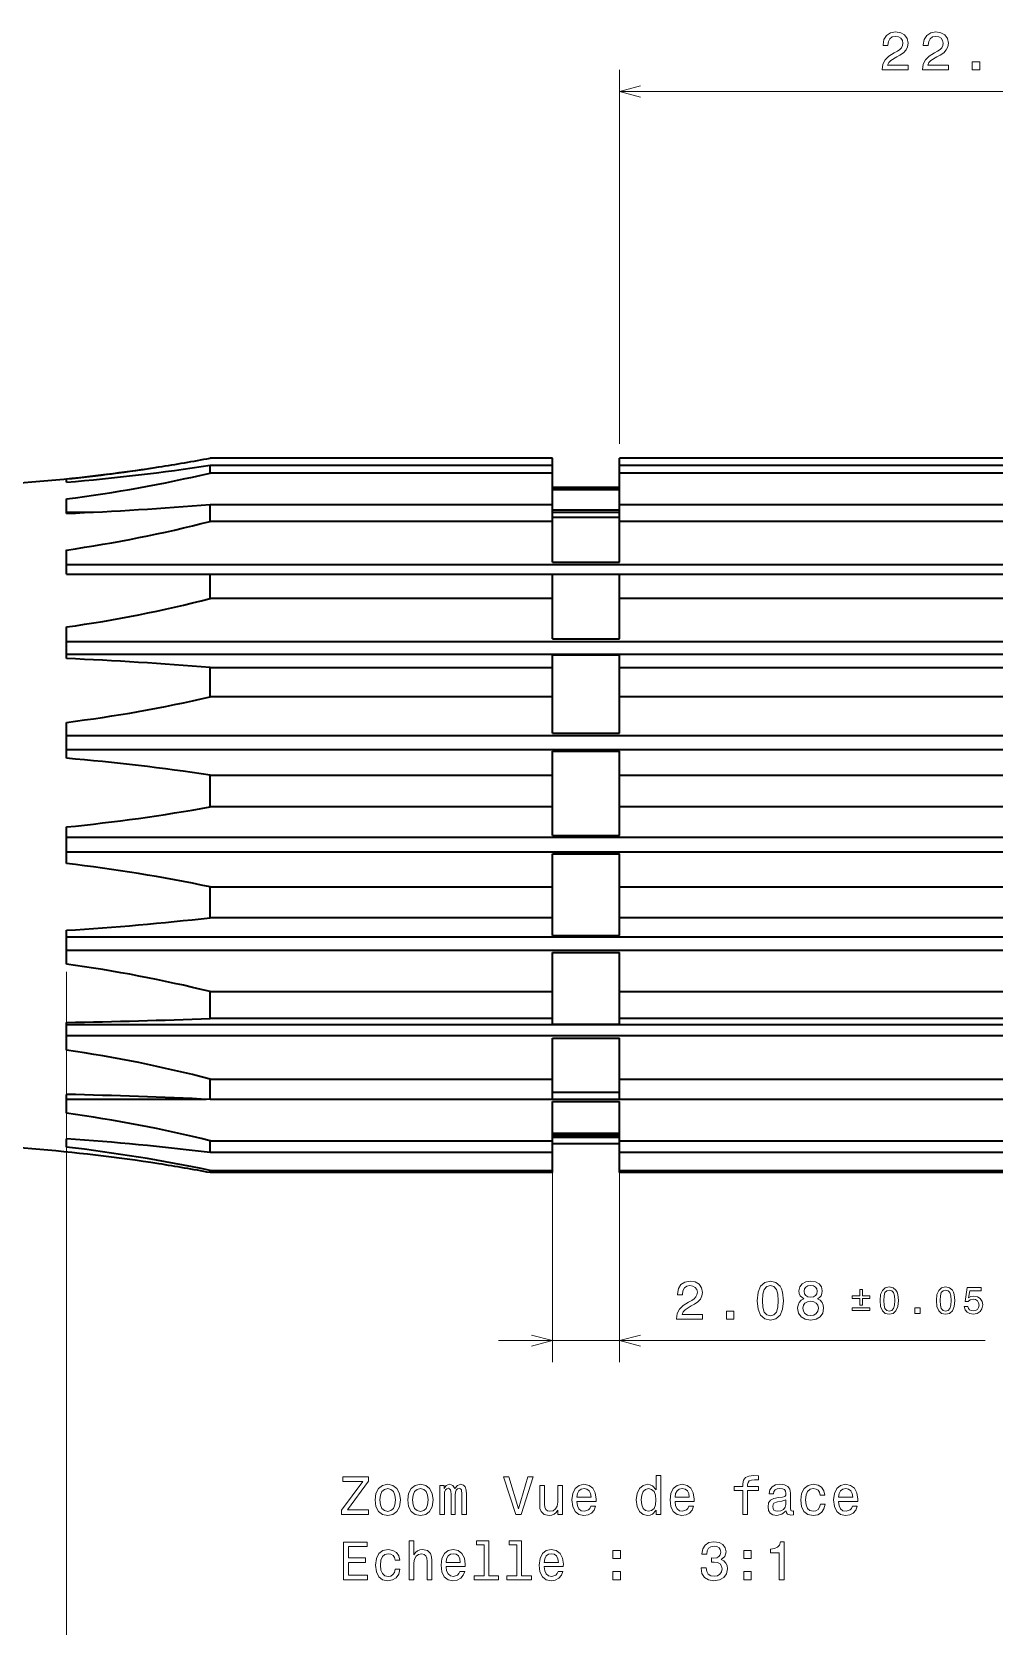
# Model space of a CAD drawing. Extents: x -898 to 594, y 0 to 420.
# Drawn here: x 176.7 to 266, y 158.9 to 306.7 of the extents above; entities that cross this region are included whole.
import ezdxf

# ---------------------------------------------------------------- set-up
doc = ezdxf.new("R2010")
doc.units = 0

msp = doc.modelspace()

# ---------------------------------------------------------------- linework, layer by layer
at = {"color": 7, "lineweight": 13}
for p, q in [((231.226517, 268.547058), (231.226517, 303.222504)), ((231.226517, 301.222504), (297.367523, 301.222504)), ((179.881531, 219.565521), (179.881531, 131.570297)), ((219.977509, 185.345245), (265.156677, 185.345245))]:
    msp.add_line(p, q, dxfattribs=at)
at = {"color": 7, "lineweight": 35}
for p, q in [((224.977524, 267.209015), (193.216522, 267.209015)), ((193.216522, 266.547058), (224.977524, 266.547058)), ((297.367523, 267.209015), (231.226517, 267.209015)), ((231.226517, 266.547058), (297.367523, 266.547058)), ((224.977524, 265.828369), (193.216522, 265.828369)), ((297.367523, 265.828369), (231.226517, 265.828369)), ((193.216522, 262.906769), (224.977524, 262.906769)), ((231.226517, 262.906769), (297.367523, 262.906769)), ((224.977524, 261.339111), (193.216522, 261.339111)), ((297.367523, 261.339111), (231.226517, 261.339111)), ((179.881531, 257.337189), (313.14151, 257.337189)), ((193.216522, 256.443848), (224.977524, 256.443848)), ((231.226517, 256.443848), (297.367523, 256.443848)), ((224.977524, 254.180695), (193.216522, 254.180695)), ((297.367523, 254.180695), (231.226517, 254.180695)), ((179.881531, 250.205231), (313.14151, 250.205231)), ((179.881531, 249.039185), (313.14151, 249.039185)), ((193.216522, 247.79097), (224.977524, 247.79097)), ((231.226517, 247.79097), (297.367523, 247.79097)), ((224.977524, 245.053818), (193.216522, 245.053818)), ((297.367523, 245.053818), (231.226517, 245.053818)), ((179.881531, 241.493958), (313.14151, 241.493958)), ((179.881531, 240.169327), (313.14151, 240.169327)), ((193.216522, 237.795074), (224.977524, 237.795074)), ((231.226517, 237.795074), (297.367523, 237.795074)), ((224.977524, 234.851883), (193.216522, 234.851883)), ((297.367523, 234.851883), (231.226517, 234.851883)), ((179.881531, 232.056107), (313.14151, 232.056107)), ((179.881531, 230.702545), (313.14151, 230.702545)), ((193.216522, 227.434677), (224.977524, 227.434677)), ((231.226517, 227.434677), (297.367523, 227.434677)), ((224.977524, 224.573532), (193.216522, 224.573532)), ((297.367523, 224.573532), (231.226517, 224.573532)), ((179.881531, 222.815491), (313.14151, 222.815491)), ((179.881531, 221.565521), (313.14151, 221.565521)), ((193.216522, 217.723907), (224.977524, 217.723907)), ((231.226517, 217.723907), (297.367523, 217.723907)), ((179.881531, 214.676682), (313.14151, 214.676682)), ((224.977524, 215.224869), (193.216522, 215.224869)), ((297.367523, 215.224869), (231.226517, 215.224869)), ((179.881531, 213.652634), (313.14151, 213.652634)), ((193.216522, 209.613327), (224.977524, 209.613327)), ((231.226517, 209.613327), (297.367523, 209.613327)), ((224.977524, 207.721039), (193.216522, 207.721039)), ((297.367523, 207.721039), (231.226517, 207.721039)), ((193.216522, 203.896851), (224.977524, 203.896851)), ((224.977524, 202.796524), (193.216522, 202.796524)), ((231.226517, 203.896851), (297.367523, 203.896851)), ((297.367523, 202.796524), (231.226517, 202.796524)), ((193.216522, 201.134064), (224.977524, 201.134064)), ((231.226517, 201.134064), (297.367523, 201.134064)), ((224.977524, 200.933411), (193.216522, 200.933411)), ((297.367523, 200.933411), (231.226517, 200.933411))]:
    msp.add_line(p, q, dxfattribs=at)
at = {"color": 7, "lineweight": 35, "ltscale": 0.017967}
for p, q in [((193.216522, 265.828369), (193.216522, 266.547058)), ((224.977524, 265.828369), (224.977524, 266.547058)), ((231.226517, 265.828369), (231.226517, 266.547058))]:
    msp.add_line(p, q, dxfattribs=at)
at = {"color": 7, "lineweight": 35, "ltscale": 0.016549}
for p, q in [((224.977524, 266.547058), (224.977524, 267.209015)), ((231.226517, 266.547058), (231.226517, 267.209015))]:
    msp.add_line(p, q, dxfattribs=at)
at = {"color": 7, "lineweight": 35, "ltscale": 0.007588}
msp.add_line((179.881531, 264.974396), (179.881531, 265.277924), dxfattribs=at)
at = {"color": 7, "lineweight": 35, "ltscale": 0.07304}
for p, q in [((224.977524, 262.906769), (224.977524, 265.828369)), ((231.226517, 262.906769), (231.226517, 265.828369))]:
    msp.add_line(p, q, dxfattribs=at)
at = {"color": 7, "lineweight": 35, "ltscale": 0.033488}
msp.add_line((179.881531, 262.079987), (179.881531, 263.419525), dxfattribs=at)
at = {"color": 7, "lineweight": 35, "ltscale": 0.156225}
for p, q in [((224.977524, 264.518372), (231.226517, 264.518372)), ((224.977524, 264.461884), (231.226517, 264.461884)), ((224.977524, 264.309845), (231.226517, 264.309845)), ((224.977524, 262.401642), (231.226517, 262.401642)), ((224.977524, 262.191711), (231.226517, 262.191711)), ((224.977524, 261.730591), (231.226517, 261.730591)), ((224.977524, 257.568207), (231.226517, 257.568207)), ((224.977524, 256.443848), (231.226517, 256.443848)), ((224.977524, 250.434708), (231.226517, 250.434708)), ((224.977524, 248.967133), (231.226517, 248.967133)), ((224.977524, 241.699448), (231.226517, 241.699448)), ((224.977524, 240.032272), (231.226517, 240.032272)), ((224.977524, 232.217484), (231.226517, 232.217484)), ((224.977524, 230.513916), (231.226517, 230.513916)), ((224.977524, 222.916977), (231.226517, 222.916977)), ((224.977524, 221.343765), (231.226517, 221.343765)), ((224.977524, 214.708328), (231.226517, 214.708328)), ((224.977524, 213.419479), (231.226517, 213.419479)), ((224.977524, 208.395035), (231.226517, 208.395035)), ((224.977524, 207.738464), (231.226517, 207.738464)), ((224.977524, 207.516708), (231.226517, 207.516708)), ((224.977524, 204.595123), (231.226517, 204.595123)), ((224.977524, 204.401917), (231.226532, 204.401917)), ((224.977524, 204.213287), (231.226517, 204.213287)), ((224.977524, 203.624054), (231.226517, 203.624054))]:
    msp.add_line(p, q, dxfattribs=at)
at = {"color": 7, "lineweight": 35, "ltscale": 0.061797}
msp.add_line((179.881531, 262.191711), (182.353424, 262.191711), dxfattribs=at)
at = {"color": 7, "lineweight": 35, "ltscale": 0.039191}
for p, q in [((193.216522, 261.339111), (193.216522, 262.906769)), ((224.977524, 261.339111), (224.977524, 262.906769)), ((231.226517, 261.339111), (231.226517, 262.906769))]:
    msp.add_line(p, q, dxfattribs=at)
at = {"color": 7, "lineweight": 35, "ltscale": 0.094273}
for p, q in [((224.977524, 257.568207), (224.977524, 261.339111)), ((231.226517, 257.568207), (231.226517, 261.339111))]:
    msp.add_line(p, q, dxfattribs=at)
at = {"color": 7, "lineweight": 35, "ltscale": 0.056112}
msp.add_line((179.881531, 256.443848), (179.881531, 258.688324), dxfattribs=at)
at = {"color": 7, "lineweight": 35, "ltscale": 0.333375}
msp.add_line((179.881531, 256.443848), (193.216522, 256.443848), dxfattribs=at)
at = {"color": 7, "lineweight": 35, "ltscale": 0.056579}
for p, q in [((193.216522, 254.180695), (193.216522, 256.443848)), ((224.977524, 254.180695), (224.977524, 256.443848)), ((231.226517, 254.180695), (231.226517, 256.443848))]:
    msp.add_line(p, q, dxfattribs=at)
at = {"color": 7, "lineweight": 35, "ltscale": 0.09365}
for p, q in [((224.977524, 250.434708), (224.977524, 254.180695)), ((231.226517, 250.434708), (231.226517, 254.180695))]:
    msp.add_line(p, q, dxfattribs=at)
at = {"color": 7, "lineweight": 35, "ltscale": 0.073242}
msp.add_line((179.881531, 248.617752), (179.881531, 251.54744), dxfattribs=at)
at = {"color": 7, "lineweight": 35, "ltscale": 0.029404}
for p, q in [((224.977524, 247.79097), (224.977524, 248.967133)), ((231.226517, 247.79097), (231.226517, 248.967133))]:
    msp.add_line(p, q, dxfattribs=at)
at = {"color": 7, "lineweight": 35, "ltscale": 0.068429}
for p, q in [((193.216522, 245.053818), (193.216522, 247.79097)), ((224.977524, 245.053818), (224.977524, 247.79097)), ((231.226517, 245.053818), (231.226517, 247.79097))]:
    msp.add_line(p, q, dxfattribs=at)
at = {"color": 7, "lineweight": 35, "ltscale": 0.083859}
for p, q in [((224.977524, 241.699448), (224.977524, 245.053818)), ((231.226517, 241.699448), (231.226517, 245.053818))]:
    msp.add_line(p, q, dxfattribs=at)
at = {"color": 7, "lineweight": 35, "ltscale": 0.083203}
msp.add_line((179.881531, 239.367737), (179.881531, 242.695847), dxfattribs=at)
at = {"color": 7, "lineweight": 35, "ltscale": 0.05593}
for p, q in [((224.977524, 237.795074), (224.977524, 240.032272)), ((231.226517, 237.795074), (231.226517, 240.032272))]:
    msp.add_line(p, q, dxfattribs=at)
at = {"color": 7, "lineweight": 35, "ltscale": 0.07358}
for p, q in [((193.216522, 234.851883), (193.216522, 237.795074)), ((224.977524, 234.851883), (224.977524, 237.795074)), ((231.226517, 234.851883), (231.226517, 237.795074))]:
    msp.add_line(p, q, dxfattribs=at)
at = {"color": 7, "lineweight": 35, "ltscale": 0.06586}
for p, q in [((224.977524, 232.217484), (224.977524, 234.851883)), ((231.226517, 232.217484), (231.226517, 234.851883))]:
    msp.add_line(p, q, dxfattribs=at)
at = {"color": 7, "lineweight": 35, "ltscale": 0.085019}
msp.add_line((179.881531, 229.599243), (179.881531, 233.000015), dxfattribs=at)
at = {"color": 7, "lineweight": 35, "ltscale": 0.076981}
for p, q in [((224.977524, 227.434677), (224.977524, 230.513916)), ((231.226517, 227.434677), (231.226517, 230.513916))]:
    msp.add_line(p, q, dxfattribs=at)
at = {"color": 7, "lineweight": 35, "ltscale": 0.035964}
for p, q in [((193.216522, 225.996109), (193.216522, 227.434677)), ((224.977524, 225.996109), (224.977524, 227.434677)), ((231.226517, 225.996109), (231.226517, 227.434677))]:
    msp.add_line(p, q, dxfattribs=at)
at = {"color": 7, "lineweight": 35, "ltscale": 0.035564}
for p, q in [((193.216522, 224.573532), (193.216522, 225.996109)), ((224.977524, 224.573532), (224.977524, 225.996109)), ((231.226517, 224.573532), (231.226517, 225.996109))]:
    msp.add_line(p, q, dxfattribs=at)
at = {"color": 7, "lineweight": 35, "ltscale": 0.078513}
msp.add_line((179.881531, 220.268509), (179.881531, 223.409042), dxfattribs=at)
at = {"color": 7, "lineweight": 35, "ltscale": 0.041414}
for p, q in [((224.977524, 222.916977), (224.977524, 224.573532)), ((231.226517, 222.916977), (231.226517, 224.573532))]:
    msp.add_line(p, q, dxfattribs=at)
at = {"color": 7, "lineweight": 35, "ltscale": 0.090496}
for p, q in [((224.977524, 217.723907), (224.977524, 221.343765)), ((231.226517, 217.723907), (231.226517, 221.343765)), ((224.977524, 203.896851), (224.977524, 207.516708)), ((231.226517, 203.896851), (231.226517, 207.516708))]:
    msp.add_line(p, q, dxfattribs=at)
at = {"color": 7, "lineweight": 35, "ltscale": 0.062476}
for p, q in [((193.216522, 215.224869), (193.216522, 217.723907)), ((224.977524, 215.224869), (224.977524, 217.723907)), ((231.226517, 215.224869), (231.226517, 217.723907))]:
    msp.add_line(p, q, dxfattribs=at)
at = {"color": 7, "lineweight": 35, "ltscale": 0.064322}
msp.add_line((179.881531, 212.288879), (179.881531, 214.861755), dxfattribs=at)
at = {"color": 7, "lineweight": 35, "ltscale": 0.012914}
for p, q in [((224.977524, 214.708328), (224.977524, 215.224869)), ((231.226517, 214.708328), (231.226517, 215.224869))]:
    msp.add_line(p, q, dxfattribs=at)
at = {"color": 7, "lineweight": 35, "ltscale": 0.095154}
for p, q in [((224.977524, 209.613327), (224.977524, 213.419479)), ((231.226517, 209.613327), (231.226517, 213.419479))]:
    msp.add_line(p, q, dxfattribs=at)
at = {"color": 7, "lineweight": 35, "ltscale": 0.047307}
for p, q in [((193.216522, 207.721039), (193.216522, 209.613327)), ((224.977524, 207.721039), (224.977524, 209.613327)), ((231.226517, 207.721039), (231.226517, 209.613327))]:
    msp.add_line(p, q, dxfattribs=at)
at = {"color": 7, "lineweight": 35, "ltscale": 0.043835}
msp.add_line((179.881531, 206.441452), (179.881531, 208.194839), dxfattribs=at)
at = {"color": 7, "lineweight": 35, "ltscale": 0.324283}
msp.add_line((179.881531, 207.738464), (192.852859, 207.738464), dxfattribs=at)
at = {"color": 7, "lineweight": 35, "ltscale": 0.019056}
msp.add_line((179.881531, 203.298615), (179.881531, 204.060867), dxfattribs=at)
at = {"color": 7, "lineweight": 35, "ltscale": 0.027508}
for p, q in [((193.216522, 202.796524), (193.216522, 203.896851)), ((224.977524, 202.796524), (224.977524, 203.896851)), ((231.226517, 202.796524), (231.226517, 203.896851))]:
    msp.add_line(p, q, dxfattribs=at)
at = {"color": 7, "lineweight": 35, "ltscale": 0.041562}
for p, q in [((224.977524, 201.134064), (224.977524, 202.796524)), ((231.226517, 201.134064), (231.226517, 202.796524))]:
    msp.add_line(p, q, dxfattribs=at)
at = {"color": 7, "lineweight": 35, "ltscale": 0.005016}
for p, q in [((193.216522, 200.933411), (193.216522, 201.134064)), ((224.977524, 200.933411), (224.977524, 201.134064)), ((231.226517, 200.933411), (231.226517, 201.134064))]:
    msp.add_line(p, q, dxfattribs=at)
at = {"color": 7, "lineweight": 13, "ltscale": 0.45697}
for p, q in [((224.977524, 201.624054), (224.977524, 183.345245)), ((231.226517, 201.624054), (231.226517, 183.345245))]:
    msp.add_line(p, q, dxfattribs=at)
at = {"color": 7, "lineweight": 13}
for points in [[(255.594421, 303.222504), (258.000031, 303.222504), (258.000031, 303.656219), (256.098755, 303.656219), (256.204651, 303.89325), (256.3862, 304.089935), (256.946014, 304.447998), (257.243561, 304.599304), (257.576416, 304.816162), (257.813446, 305.068329), (257.949615, 305.365875), (258.000031, 305.703766), (257.914307, 306.127411), (257.677277, 306.460266), (257.314148, 306.672089), (256.845154, 306.747711), (256.360992, 306.661987), (255.992844, 306.424957), (255.755814, 306.046722), (255.67511, 305.547455), (255.67511, 305.476837), (256.134033, 305.476837), (256.134033, 305.517181), (256.179443, 305.860107), (256.315613, 306.112274), (256.532471, 306.273651), (256.819916, 306.329132), (257.112427, 306.278717), (257.329285, 306.152618), (257.47049, 305.955933), (257.520935, 305.708832), (257.485626, 305.476837), (257.389801, 305.280151), (257.228424, 305.108673), (257.006531, 304.957397), (256.708984, 304.79599), (256.214752, 304.483307), (255.86676, 304.150452), (255.659988, 303.747009), (255.594421, 303.23764)], [(259.330444, 303.222504), (261.736084, 303.222504), (261.736084, 303.656219), (259.834778, 303.656219), (259.940674, 303.89325), (260.122223, 304.089935), (260.682037, 304.447998), (260.979584, 304.599304), (261.312439, 304.816162), (261.549469, 305.068329), (261.685638, 305.365875), (261.736084, 305.703766), (261.65033, 306.127411), (261.4133, 306.460266), (261.050171, 306.672089), (260.581177, 306.747711), (260.097015, 306.661987), (259.728851, 306.424957), (259.491821, 306.046722), (259.411133, 305.547455), (259.411133, 305.476837), (259.870056, 305.476837), (259.870056, 305.517181), (259.915466, 305.860107), (260.051636, 306.112274), (260.268494, 306.273651), (260.555939, 306.329132), (260.84845, 306.278717), (261.065308, 306.152618), (261.206543, 305.955933), (261.256958, 305.708832), (261.221649, 305.476837), (261.125824, 305.280151), (260.964447, 305.108673), (260.742554, 304.957397), (260.445007, 304.79599), (259.950775, 304.483307), (259.602783, 304.150452), (259.395996, 303.747009), (259.330444, 303.23764)], [(263.949036, 303.222504), (264.644989, 303.222504), (264.644989, 303.973938), (263.949036, 303.973938)], [(236.513992, 187.345245), (238.919601, 187.345245), (238.919601, 187.778961), (237.018311, 187.778961), (237.124222, 188.016006), (237.305771, 188.212692), (237.86557, 188.570755), (238.163132, 188.722046), (238.495972, 188.938904), (238.733002, 189.191071), (238.869171, 189.488617), (238.919601, 189.826523), (238.833878, 190.250153), (238.596832, 190.583008), (238.233719, 190.794815), (237.764709, 190.870468), (237.280563, 190.784729), (236.912399, 190.547699), (236.675369, 190.169464), (236.594681, 189.670181), (236.594681, 189.599579), (237.053604, 189.599579), (237.053604, 189.639923), (237.098999, 189.982864), (237.235168, 190.235016), (237.452026, 190.396408), (237.739487, 190.451874), (238.031998, 190.401443), (238.248856, 190.27536), (238.39006, 190.078674), (238.440491, 189.831558), (238.405197, 189.599579), (238.309372, 189.402893), (238.147995, 189.231415), (237.926102, 189.080124), (237.62854, 188.918732), (237.134308, 188.606064), (236.786316, 188.273209), (236.579544, 187.869751), (236.513992, 187.360382)], [(244.001175, 189.054901), (244.076813, 188.263123), (244.313843, 187.698273), (244.692093, 187.355331), (245.216583, 187.244385), (245.736038, 187.355331), (246.114288, 187.698273), (246.346268, 188.263123), (246.426956, 189.054901), (246.346268, 189.841644), (246.250443, 190.154327), (246.114288, 190.41153), (245.736038, 190.754471), (245.216583, 190.870468), (244.692093, 190.754471), (244.313843, 190.406494), (244.076813, 189.841644)], [(248.327255, 189.231415), (248.070053, 189.09021), (247.893539, 188.893524), (247.782578, 188.646408), (247.747284, 188.348846), (247.827972, 187.900009), (248.059967, 187.552017), (248.438202, 187.330124), (248.952621, 187.244385), (249.461975, 187.330124), (249.840225, 187.552017), (250.07222, 187.900009), (250.157944, 188.348846), (250.117599, 188.646408), (250.011703, 188.893524), (249.830139, 189.09021), (249.577972, 189.231415), (249.779709, 189.352448), (249.920914, 189.518875), (250.006653, 189.720612), (250.036911, 189.967728), (249.956223, 190.32579), (249.7444, 190.613266), (249.401459, 190.799866), (248.952621, 190.870468), (248.498718, 190.799866), (248.155792, 190.613266), (247.938919, 190.32579), (247.863281, 189.967728), (247.888504, 189.720612), (247.974228, 189.518875)], [(244.485321, 189.054901), (244.525665, 189.665131), (244.651749, 190.103897), (244.878693, 190.361099), (245.216583, 190.451874), (245.549438, 190.361099), (245.776382, 190.103897), (245.902466, 189.665131), (245.94281, 189.054901), (245.902466, 188.439636), (245.776382, 188.00087), (245.549438, 187.743668), (245.216583, 187.657928), (244.878693, 187.743668), (244.651749, 188.00087), (244.525665, 188.439636)], [(248.342377, 189.927383), (248.382736, 190.149277), (248.503769, 190.320755), (248.695404, 190.426666), (248.952621, 190.46701), (249.204773, 190.426666), (249.396423, 190.320755), (249.517456, 190.149277), (249.562851, 189.927383), (249.517456, 189.700439), (249.396423, 189.523926), (249.204773, 189.407928), (248.952621, 189.372635), (248.695404, 189.412979), (248.503769, 189.523926), (248.382736, 189.700439)], [(253.509659, 188.639847), (253.75325, 188.639847), (253.75325, 189.25058), (254.45224, 189.25058), (254.45224, 189.490631), (253.75325, 189.490631), (253.75325, 190.097839), (253.509659, 190.097839), (253.509659, 189.490631), (252.810684, 189.490631), (252.810684, 189.25058), (253.509659, 189.25058)], [(255.397659, 189.067001), (255.450607, 188.512756), (255.616516, 188.117371), (255.881287, 187.877304), (256.248444, 187.799637), (256.612061, 187.877304), (256.876831, 188.117371), (257.039215, 188.512756), (257.095703, 189.067001), (257.039215, 189.617722), (256.972137, 189.836609), (256.876831, 190.016647), (256.612061, 190.256699), (256.248444, 190.337906), (255.881287, 190.256699), (255.616516, 190.013107), (255.450607, 189.617722)], [(255.736557, 189.067001), (255.764801, 189.494171), (255.853043, 189.8013), (256.011902, 189.981339), (256.248444, 190.044891), (256.481445, 189.981339), (256.640289, 189.8013), (256.728546, 189.494171), (256.756805, 189.067001), (256.728546, 188.636322), (256.640289, 188.329178), (256.481445, 188.149139), (256.248444, 188.089127), (256.011902, 188.149139), (255.853043, 188.329178), (255.764801, 188.636322)], [(260.628082, 189.067001), (260.68103, 188.512756), (260.846954, 188.117371), (261.111725, 187.877304), (261.478882, 187.799637), (261.842499, 187.877304), (262.107269, 188.117371), (262.269653, 188.512756), (262.326141, 189.067001), (262.269653, 189.617722), (262.202576, 189.836609), (262.107269, 190.016647), (261.842499, 190.256699), (261.478882, 190.337906), (261.111725, 190.256699), (260.846954, 190.013107), (260.68103, 189.617722)], [(260.96698, 189.067001), (260.995239, 189.494171), (261.083496, 189.8013), (261.24234, 189.981339), (261.478882, 190.044891), (261.711853, 189.981339), (261.870728, 189.8013), (261.958984, 189.494171), (261.987213, 189.067001), (261.958984, 188.636322), (261.870728, 188.329178), (261.711853, 188.149139), (261.478882, 188.089127), (261.24234, 188.149139), (261.083496, 188.329178), (260.995239, 188.636322)], [(263.218597, 188.509232), (263.296234, 188.219742), (263.469238, 187.993805), (263.723419, 187.8526), (264.048187, 187.799637), (264.404755, 187.86319), (264.683624, 188.036163), (264.860138, 188.311523), (264.927216, 188.664551), (264.867218, 188.992874), (264.697754, 189.25058), (264.432983, 189.416504), (264.090546, 189.476517), (263.825775, 189.434158), (263.621033, 189.317657), (263.719879, 189.977814), (264.793091, 189.977814), (264.793091, 190.267288), (263.483368, 190.267288), (263.289185, 188.968155), (263.571625, 188.968155), (263.776367, 189.134079), (264.037598, 189.194092), (264.26355, 189.155258), (264.436523, 189.042297), (264.545959, 188.869308), (264.584778, 188.646896), (264.545959, 188.4245), (264.432983, 188.251511), (264.26001, 188.142075), (264.037598, 188.103241), (263.850494, 188.12796), (263.70575, 188.209152), (263.599854, 188.336243), (263.546906, 188.509232)], [(241.132584, 187.345245), (241.828537, 187.345245), (241.828537, 188.096695), (241.132584, 188.096695)], [(248.23143, 188.358932), (248.276825, 188.626236), (248.42308, 188.827957), (248.650024, 188.959091), (248.952621, 189.004471), (249.250168, 188.959091), (249.477112, 188.827957), (249.623367, 188.626236), (249.673798, 188.358932), (249.623367, 188.071472), (249.477112, 187.854614), (249.250168, 187.713409), (248.952621, 187.668015), (248.650024, 187.713409), (248.42308, 187.854614), (248.276825, 188.071472)], [(252.810684, 188.39978), (252.810684, 188.156204), (254.45224, 188.156204), (254.45224, 188.39978)], [(258.620056, 187.870255), (259.107239, 187.870255), (259.107239, 188.396255), (258.620056, 188.396255)], [(205.403763, 169.214584), (207.915283, 169.214584), (207.915283, 169.638214), (205.958511, 169.638214), (207.915283, 172.316162), (207.915283, 172.714584), (205.539932, 172.714584), (205.539932, 172.290955), (207.390793, 172.290955), (205.403763, 169.618042)], [(208.520477, 170.566162), (208.601166, 169.950897), (208.83316, 169.497009), (209.201309, 169.214584), (209.695541, 169.118759), (210.184738, 169.214584), (210.552887, 169.491959), (210.784882, 169.945847), (210.870621, 170.566162), (210.784882, 171.181442), (210.552887, 171.640381), (210.184738, 171.917755), (209.695541, 172.018616), (209.201309, 171.917755), (208.83316, 171.63533), (208.601166, 171.181442)], [(208.974365, 170.571213), (209.019745, 171.025101), (209.160965, 171.352905), (209.387909, 171.554642), (209.695541, 171.625244), (209.998138, 171.554642), (210.225082, 171.357956), (210.366287, 171.025101), (210.416733, 170.571213), (210.366287, 170.112274), (210.225082, 169.779419), (209.998138, 169.577698), (209.695541, 169.512131), (209.387909, 169.577698), (209.160965, 169.779419), (209.019745, 170.112274)], [(211.556488, 170.566162), (211.637192, 169.950897), (211.869171, 169.497009), (212.237335, 169.214584), (212.731567, 169.118759), (213.220764, 169.214584), (213.588913, 169.491959), (213.820908, 169.945847), (213.906647, 170.566162), (213.820908, 171.181442), (213.588913, 171.640381), (213.220764, 171.917755), (212.731567, 172.018616), (212.237335, 171.917755), (211.869171, 171.63533), (211.637192, 171.181442)], [(212.010391, 170.571213), (212.055771, 171.025101), (212.196991, 171.352905), (212.423935, 171.554642), (212.731567, 171.625244), (213.034164, 171.554642), (213.261108, 171.357956), (213.402313, 171.025101), (213.452744, 170.571213), (213.402313, 170.112274), (213.261108, 169.779419), (213.034164, 169.577698), (212.731567, 169.512131), (212.423935, 169.577698), (212.196991, 169.779419), (212.055771, 170.112274)], [(214.547134, 169.214584), (214.955627, 169.214584), (214.955627, 171.025101), (214.98085, 171.29744), (215.056488, 171.494125), (215.172485, 171.610123), (215.323792, 171.655502), (215.444824, 171.615158), (215.525513, 171.514297), (215.565857, 171.342819), (215.580994, 171.115875), (215.580994, 169.214584), (215.964279, 169.214584), (215.964279, 171.025101), (215.989487, 171.292389), (216.06514, 171.489075), (216.186172, 171.610123), (216.337479, 171.655502), (216.458511, 171.615158), (216.5392, 171.514297), (216.58963, 171.115875), (216.58963, 169.214584), (216.998138, 169.214584), (216.998138, 171.085617), (216.972916, 171.473953), (216.892227, 171.7715), (216.73085, 171.953064), (216.468597, 172.018616), (216.160965, 171.917755), (215.923935, 171.625244), (215.737335, 171.912704), (215.424652, 172.018616), (215.137192, 171.917755), (214.940506, 171.63533), (214.940506, 171.922791), (214.547134, 171.922791)], [(222.717163, 172.719635), (221.83963, 169.739075), (220.936905, 172.719635), (220.457794, 172.719635), (221.587479, 169.214584), (222.091797, 169.214584), (223.196259, 172.719635)], [(225.919617, 171.922791), (225.4758, 171.922791), (225.4758, 170.35939), (225.425369, 169.996292), (225.279114, 169.734039), (225.05217, 169.572647), (224.754623, 169.522217), (224.517593, 169.562561), (224.366302, 169.683609), (224.280563, 169.890381), (224.260391, 170.182877), (224.260391, 171.922791), (223.816589, 171.922791), (223.816589, 170.142532), (223.831711, 169.78447), (223.927536, 169.486923), (224.220047, 169.214584), (224.689056, 169.118759), (224.941223, 169.154068), (225.158081, 169.244843), (225.344681, 169.401184), (225.495972, 169.628128), (225.495972, 169.214584), (225.919617, 169.214584)], [(227.256073, 170.440094), (229.031281, 170.440094), (229.036316, 170.646866), (228.955627, 171.226837), (228.733734, 171.660553), (228.380707, 171.922791), (227.911682, 172.018616), (227.452759, 171.917755), (227.099731, 171.63533), (226.872772, 171.176407), (226.792084, 170.571213), (226.867737, 169.950897), (227.094681, 169.497009), (227.442657, 169.214584), (227.896561, 169.118759), (228.289932, 169.184326), (228.612701, 169.355789), (228.849731, 169.628128), (228.985886, 169.991241), (228.547134, 169.991241), (228.45636, 169.789505), (228.325226, 169.638214), (227.952026, 169.517181), (227.664566, 169.572647), (227.447708, 169.749161), (227.306503, 170.036636), (227.256073, 170.424957)], [(227.256073, 170.813293), (227.311539, 171.16127), (227.447708, 171.418472), (227.65448, 171.574814), (227.926819, 171.630295), (228.194107, 171.574814), (228.400879, 171.418472), (228.526962, 171.16127), (228.572342, 170.813293)], [(234.60405, 169.633179), (234.60405, 169.214584), (235.047852, 169.214584), (235.047852, 172.835617), (234.609085, 172.835617), (234.609085, 171.509247), (234.271194, 171.892532), (234.064423, 171.983322), (233.827393, 172.018616), (233.398712, 171.917755), (233.065857, 171.63533), (232.848999, 171.181442), (232.773346, 170.571213), (232.848999, 169.960983), (233.065857, 169.502045), (233.398712, 169.214584), (233.827393, 169.118759), (234.064423, 169.154068), (234.27623, 169.244843)], [(233.903046, 171.620209), (234.195541, 171.549591), (234.41745, 171.352905), (234.548569, 171.025101), (234.598999, 170.571213), (234.548569, 170.112274), (234.41745, 169.78447), (234.195541, 169.582733), (233.903046, 169.517181), (233.625656, 169.582733), (233.413849, 169.78447), (233.272629, 170.117325), (233.227249, 170.571213), (233.272629, 171.020065), (233.413849, 171.34787), (233.625656, 171.549591)], [(236.364136, 170.440094), (238.139343, 170.440094), (238.144394, 170.646866), (238.06369, 171.226837), (237.841797, 171.660553), (237.48877, 171.922791), (237.019745, 172.018616), (236.560822, 171.917755), (236.207794, 171.63533), (235.98085, 171.176407), (235.900146, 170.571213), (235.9758, 169.950897), (236.202744, 169.497009), (236.550735, 169.214584), (237.004623, 169.118759), (237.397995, 169.184326), (237.720764, 169.355789), (237.957794, 169.628128), (238.093964, 169.991241), (237.655197, 169.991241), (237.564423, 169.789505), (237.433289, 169.638214), (237.060089, 169.517181), (236.772629, 169.572647), (236.555771, 169.749161), (236.414566, 170.036636), (236.364136, 170.424957)], [(236.364136, 170.813293), (236.419601, 171.16127), (236.555771, 171.418472), (236.762543, 171.574814), (237.034882, 171.630295), (237.30217, 171.574814), (237.508942, 171.418472), (237.635025, 171.16127), (237.68042, 170.813293)], [(242.663116, 171.453781), (242.663116, 169.214584), (243.106934, 169.214584), (243.106934, 171.453781), (244.11557, 171.453781), (244.11557, 171.832016), (243.106934, 171.832016), (243.106934, 171.998444), (243.142227, 172.20018), (243.258224, 172.336349), (243.45491, 172.417038), (243.737335, 172.447296), (244.11557, 172.427124), (244.11557, 172.81041), (243.636459, 172.835617), (243.202744, 172.790237), (242.900146, 172.654068), (242.718597, 172.417038), (242.663116, 172.079132), (242.663116, 171.832016), (241.851166, 171.832016), (241.851166, 171.453781)], [(246.692657, 169.567612), (246.692657, 169.552475), (246.71788, 169.381012), (246.793518, 169.259979), (247.111252, 169.164154), (247.358368, 169.204498), (247.358368, 169.54744), (247.252457, 169.532303), (247.111252, 169.59787), (247.086029, 169.799606), (247.086029, 171.201614), (247.025513, 171.559692), (246.848999, 171.811844), (246.541367, 171.96315), (246.107635, 172.018616), (245.684021, 171.958099), (245.371338, 171.786636), (245.174652, 171.519333), (245.109085, 171.166321), (245.109085, 171.136047), (245.507507, 171.136047), (245.542801, 171.34787), (245.653748, 171.499161), (245.835312, 171.589951), (246.092514, 171.625244), (246.33963, 171.600037), (246.516144, 171.524384), (246.622055, 171.393265), (246.657349, 171.2117), (246.637177, 170.999893), (246.556488, 170.893982), (246.354767, 170.843552), (245.976517, 170.803207), (245.542801, 170.712418), (245.235168, 170.551041), (245.053619, 170.298874), (244.998138, 169.925674), (245.048569, 169.592819), (245.20491, 169.345703), (245.457062, 169.189362), (245.805054, 169.133896), (246.274078, 169.239807)], [(249.844681, 171.025101), (250.283432, 171.025101), (250.192657, 171.428558), (249.9758, 171.746292), (249.637909, 171.942978), (249.199142, 172.018616), (248.714996, 171.917755), (248.346832, 171.63533), (248.114853, 171.176407), (248.034149, 170.561127), (248.109802, 169.950897), (248.336746, 169.497009), (248.694824, 169.214584), (249.184021, 169.118759), (249.617737, 169.194412), (249.955627, 169.406219), (250.187622, 169.739075), (250.288483, 170.182877), (249.864853, 170.182877), (249.7892, 169.900467), (249.647995, 169.688644), (249.446259, 169.557526), (249.199142, 169.517181), (248.89151, 169.582733), (248.669601, 169.78447), (248.533432, 170.112274), (248.488052, 170.576263), (248.533432, 171.030151), (248.674652, 171.357956), (248.901596, 171.559692), (249.199142, 171.630295), (249.461395, 171.5849), (249.658081, 171.468903), (249.7892, 171.277267)], [(251.54425, 170.440094), (253.319458, 170.440094), (253.324493, 170.646866), (253.243805, 171.226837), (253.021912, 171.660553), (252.668884, 171.922791), (252.19986, 172.018616), (251.740936, 171.917755), (251.387909, 171.63533), (251.16095, 171.176407), (251.080261, 170.571213), (251.155914, 169.950897), (251.382858, 169.497009), (251.730835, 169.214584), (252.184723, 169.118759), (252.57811, 169.184326), (252.900879, 169.355789), (253.137909, 169.628128), (253.274078, 169.991241), (252.835312, 169.991241), (252.744537, 169.789505), (252.613403, 169.638214), (252.240204, 169.517181), (251.952744, 169.572647), (251.735886, 169.749161), (251.594666, 170.036636), (251.54425, 170.424957)], [(251.54425, 170.813293), (251.599716, 171.16127), (251.735886, 171.418472), (251.942657, 171.574814), (252.214996, 171.630295), (252.482285, 171.574814), (252.689056, 171.418472), (252.81514, 171.16127), (252.860519, 170.813293)], [(246.642227, 170.162704), (246.581711, 169.900467), (246.420319, 169.69873), (246.178253, 169.567612), (245.880707, 169.522217), (245.689056, 169.54744), (245.552887, 169.628128), (245.467163, 169.769333), (245.44194, 169.966019), (245.462112, 170.142532), (245.542801, 170.268616), (245.86557, 170.409836), (246.274078, 170.470352), (246.642227, 170.591385)], [(205.600449, 163.167755), (207.819458, 163.167755), (207.819458, 163.591385), (206.064423, 163.591385), (206.064423, 164.77655), (207.627823, 164.77655), (207.627823, 165.195129), (206.064423, 165.195129), (206.064423, 166.244125), (207.779114, 166.244125), (207.779114, 166.667755), (205.600449, 166.667755)], [(210.376373, 164.978271), (210.81514, 164.978271), (210.724365, 165.381729), (210.507507, 165.699463), (210.169601, 165.896149), (209.73085, 165.971786), (209.246704, 165.870926), (208.87854, 165.588501), (208.646561, 165.129578), (208.565857, 164.514297), (208.64151, 163.904068), (208.868454, 163.45018), (209.226532, 163.167755), (209.715714, 163.07193), (210.149429, 163.147583), (210.487335, 163.35939), (210.719315, 163.692245), (210.82019, 164.136047), (210.396561, 164.136047), (210.320908, 163.853638), (210.179688, 163.641815), (209.977966, 163.510696), (209.73085, 163.470352), (209.423218, 163.535904), (209.201309, 163.73764), (209.06514, 164.065445), (209.019745, 164.529419), (209.06514, 164.983322), (209.206345, 165.311127), (209.433304, 165.512863), (209.73085, 165.583466), (209.993088, 165.538071), (210.189789, 165.422073), (210.320908, 165.230438)], [(211.687622, 163.167755), (212.131424, 163.167755), (212.131424, 164.731155), (212.176819, 165.089218), (212.323059, 165.351471), (212.550018, 165.512863), (212.8526, 165.57338), (213.094681, 165.522949), (213.245972, 165.38678), (213.321625, 165.159836), (213.346848, 164.857239), (213.346848, 163.167755), (213.790649, 163.167755), (213.790649, 164.948013), (213.770477, 165.306091), (213.679688, 165.603638), (213.382141, 165.875961), (212.918167, 165.971786), (212.666, 165.936493), (212.449142, 165.840668), (212.267593, 165.689362), (212.131424, 165.48259), (212.131424, 166.788788), (211.687622, 166.788788)], [(215.111969, 164.393265), (216.887192, 164.393265), (216.892227, 164.600037), (216.811539, 165.180008), (216.58963, 165.613724), (216.236618, 165.875961), (215.767593, 165.971786), (215.308655, 165.870926), (214.955627, 165.588501), (214.728683, 165.129578), (214.647995, 164.524384), (214.723648, 163.904068), (214.950592, 163.45018), (215.298569, 163.167755), (215.752457, 163.07193), (216.145828, 163.137497), (216.468597, 163.30896), (216.705627, 163.581299), (216.841797, 163.944412), (216.403046, 163.944412), (216.312256, 163.742676), (216.181137, 163.591385), (215.807938, 163.470352), (215.520477, 163.525818), (215.303619, 163.702332), (215.162399, 163.989807), (215.111969, 164.378128)], [(218.642227, 166.415588), (218.642227, 163.540955), (217.729401, 163.540955), (217.729401, 163.167755), (219.99382, 163.167755), (219.99382, 163.540955), (219.086029, 163.540955), (219.086029, 166.788788), (217.946259, 166.788788), (217.946259, 166.415588)], [(221.678253, 166.415588), (221.678253, 163.540955), (220.765427, 163.540955), (220.765427, 163.167755), (223.029846, 163.167755), (223.029846, 163.540955), (222.122055, 163.540955), (222.122055, 166.788788), (220.982285, 166.788788), (220.982285, 166.415588)], [(224.220047, 164.393265), (225.995255, 164.393265), (226.000305, 164.600037), (225.919617, 165.180008), (225.697708, 165.613724), (225.344681, 165.875961), (224.875656, 165.971786), (224.416733, 165.870926), (224.063705, 165.588501), (223.836761, 165.129578), (223.756058, 164.524384), (223.831711, 163.904068), (224.058655, 163.45018), (224.406647, 163.167755), (224.860535, 163.07193), (225.253906, 163.137497), (225.576675, 163.30896), (225.813705, 163.581299), (225.94986, 163.944412), (225.511108, 163.944412), (225.420334, 163.742676), (225.2892, 163.591385), (224.916, 163.470352), (224.62854, 163.525818), (224.411682, 163.702332), (224.270477, 163.989807), (224.220047, 164.378128)], [(230.599731, 165.124527), (231.295685, 165.124527), (231.295685, 165.875961), (230.599731, 165.875961)], [(238.784882, 164.267181), (238.784882, 164.231873), (238.86557, 163.747726), (239.1026, 163.384613), (239.4758, 163.152618), (239.970032, 163.066895), (240.494537, 163.152618), (240.887909, 163.374527), (241.140076, 163.727554), (241.23085, 164.181442), (241.190491, 164.478989), (241.079544, 164.721069), (240.897995, 164.907669), (240.655914, 165.043839), (240.983734, 165.316177), (241.099716, 165.749893), (241.024078, 166.143265), (240.80722, 166.440811), (240.454193, 166.627411), (239.970032, 166.692978), (239.516144, 166.612274), (239.168167, 166.390381), (238.941223, 166.037354), (238.86557, 165.568329), (238.86557, 165.533035), (239.314423, 165.533035), (239.354767, 165.855789), (239.485886, 166.087784), (239.697708, 166.228989), (239.995255, 166.279419), (240.257507, 166.239075), (240.449142, 166.133179), (240.56514, 165.9617), (240.610535, 165.729721), (240.56514, 165.48259), (240.444107, 165.316177), (240.232285, 165.215302), (239.944824, 165.185043), (239.748138, 165.190094), (239.748138, 164.791672), (239.995255, 164.801758), (240.312973, 164.756378), (240.550018, 164.63533), (240.691223, 164.438644), (240.741653, 164.181442), (240.686172, 163.888931), (240.539917, 163.672073), (240.307938, 163.535904), (240.000305, 163.490524), (239.682571, 163.540955), (239.450592, 163.692245), (239.304337, 163.934326), (239.248856, 164.267181)], [(242.743805, 165.124527), (243.439774, 165.124527), (243.439774, 165.875961), (242.743805, 165.875961)], [(246.037048, 163.167755), (246.495972, 163.167755), (246.495972, 166.692978), (246.15303, 166.692978), (246.062256, 166.38533), (245.880707, 166.178558), (245.603317, 166.057526), (245.220032, 166.017181), (245.220032, 165.659103), (246.037048, 165.659103)], [(215.111969, 164.766464), (215.16745, 165.114441), (215.303619, 165.371643), (215.510391, 165.527985), (215.782715, 165.583466), (216.050018, 165.527985), (216.25679, 165.371643), (216.382858, 165.114441), (216.428253, 164.766464)], [(224.220047, 164.766464), (224.275513, 165.114441), (224.411682, 165.371643), (224.618454, 165.527985), (224.890793, 165.583466), (225.158081, 165.527985), (225.364853, 165.371643), (225.490936, 165.114441), (225.536316, 164.766464)], [(230.599731, 163.167755), (231.295685, 163.167755), (231.295685, 163.919189), (230.599731, 163.919189)], [(242.743805, 163.167755), (243.439774, 163.167755), (243.439774, 163.919189), (242.743805, 163.919189)]]:
    msp.add_lwpolyline(points, close=True, dxfattribs=at)
for points in [[(233.158371, 301.740143), (231.226517, 301.222504), (233.158371, 300.704865)], [(223.04567, 184.827606), (224.977524, 185.345245), (223.04567, 185.862885)], [(233.158371, 185.862885), (231.226517, 185.345245), (233.158371, 184.827606)]]:
    msp.add_lwpolyline(points, dxfattribs=at)
at = {"color": 7, "lineweight": 35}
for centre, radius, start, end in [((164.830109, 416.951202), 152.399995, 269.999997, 278.915375), ((163.249573, 426.542297), 162.119973, 275.888358, 278.94189), ((162.871841, 466.371765), 202.114986, 274.82765, 278.63477), ((161.40033, 438.651031), 174.369212, 278.923715, 280.513339), ((162.443192, 397.942902), 135.650026, 277.386089, 283.112062), ((163.097076, 640.484375), 378.776771, 272.539742, 274.560843), ((162.285721, 381.947906), 124.510479, 278.124323, 284.383843), ((162.299133, 375.542755), 125.236953, 278.070672, 284.292284), ((163.123337, -129.367416), 378.356752, 85.438078, 87.461419), ((162.479172, 379.869049), 138.273736, 277.230156, 282.843676), ((162.883698, 38.069916), 202.014789, 81.364314, 85.173326), ((162.758087, 405.100098), 172.950581, 275.682059, 280.143252), ((162.593613, 81.068901), 149.533984, 78.182928, 83.361031), ((163.031738, 493.107605), 270.224806, 273.574987, 276.413456), ((162.359421, 92.355301), 129.10896, 76.172571, 82.19992), ((163.212891, 1071.5), 856.800519, 271.114732, 272.006803), ((162.269196, 90.063614), 123.488999, 75.48667, 81.800272), ((163.146164, -450.278503), 658.686113, 87.383419, 88.54412), ((162.356552, 78.513405), 129.124054, 76.172913, 82.199551), ((164.830109, 51.191219), 152.399995, 81.084625, 90.000003), ((162.983368, -44.938812), 249.572851, 83.042137, 86.117621), ((162.587265, 54.729641), 149.573099, 78.183584, 83.360328), ((161.40033, 29.491404), 174.369212, 79.486661, 81.076285)]:
    msp.add_arc(centre, radius, start, end, dxfattribs=at)

doc.saveas('drawing.dxf')
